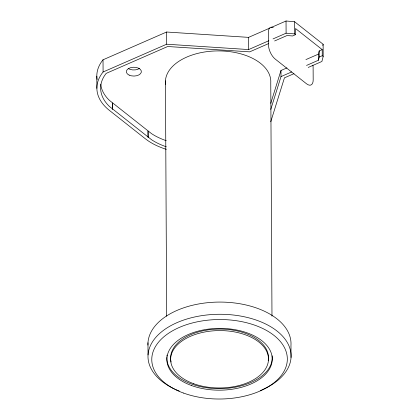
<?xml version="1.0" encoding="UTF-8"?>
<svg xmlns="http://www.w3.org/2000/svg" width="420" height="420" viewBox="0 0 420 420"><rect width="100%" height="100%" fill="white"/><g stroke="black" fill="none" stroke-linecap="round" stroke-linejoin="round"><path stroke-width="0.63" d="M306.537 65.441L318.413 60.249L318.381 54.154L319.2 50.946L322.224 49.623L322.256 55.724L323.185 56.453L321.904 61.472L308.228 67.447M318.413 60.249L319.231 57.041L319.2 50.946M322.802 45.512L323.122 44.258L294.583 21.725L286.036 21L271.173 27.494M270.748 103.304L280.98 70.497L286.913 67.904M270.779 109.405L281.012 76.592L280.98 70.497M270.743 121.79L284.445 77.837L293.958 73.684M97.109 79.543A63.992 37.522 -0.3 0 1 103.026 59.798L166.583 32.02L248.577 37.37L269.981 28.014M166.341 149.336A63.992 37.522 -0.3 0 1 145.215 138.673L109.415 110.402A63.992 37.522 -0.3 0 1 103.089 71.993L166.651 44.215L248.64 49.565L268.858 40.73M273.021 38.913L286.099 33.196L294.651 33.92L295.575 34.65L292.551 35.973L287.086 35.511L274.617 40.96M268.679 43.554L249.685 51.854L167.69 46.51L106.155 73.395L104.38 75.868A60.223 35.312 -0.3 0 0 109.421 106.449L151.662 139.808A60.223 35.312 -0.3 0 0 166.283 146.785M305.912 59.598L318.381 54.154M319.231 57.041L322.256 55.724M281.012 76.592L291.695 71.925M100.721 84.152A60.223 35.312 -0.3 0 0 109.389 100.349L151.631 133.712A60.223 35.312 -0.3 0 0 166.252 140.684M322.224 49.623L295.544 28.55L295.575 34.65M323.122 44.258L323.185 56.453M294.583 21.725L294.651 33.92M291.034 357.514L290.971 345.319A71.547 41.953 -0.3 0 0 220.08 302.075A71.547 41.953 -0.3 0 0 147.94 345.093M286.036 21L286.099 33.196M271.981 316.134L270.764 82.761A52.7 30.902 -0.3 0 0 217.072 50.92A52.7 30.902 -0.3 0 0 165.553 84.326M248.577 37.37L248.64 49.565M166.583 32.02L166.651 44.215M165.438 80.866L166.672 316.202M148.134 131.198L148.166 137.293M147.977 131.077L148.008 137.177M147.971 342.741L148.04 354.937M112.628 103.163L112.66 109.258M112.481 103.042L112.513 109.137M103.026 59.798L103.089 71.993M96.815 76.172L96.878 88.368M139.713 68.282A7.529 4.415 -0.3 0 1 128.179 68.497M174.594 389.025A71.547 41.953 -0.3 0 1 167.885 327.374A71.547 41.953 -0.3 0 1 273.252 328.325A71.547 41.953 -0.3 0 1 262.07 389.812M261.482 390.07A71.547 41.953 -0.3 0 1 260.29 390.569M179.282 391.046A71.547 41.953 -0.3 0 1 175.739 389.55M272.155 355.808A52.7 30.902 -0.3 0 1 220.573 388.642A52.7 30.902 -0.3 0 1 166.856 357.378M166.929 356.223A52.7 30.902 -0.3 0 1 167.076 355.073M170.688 359.447A48.925 28.691 -0.3 0 1 220.784 329.065A48.925 28.691 -0.3 0 1 268.207 360.56M171.119 362.003A48.925 28.691 -0.3 0 1 170.756 360.087M273.294 27.494A11.293 5.413 66.4 0 0 268.364 32.403L268.427 44.599A11.293 5.413 66.4 0 0 275.189 59.047L306.516 83.785A11.293 5.413 66.4 0 0 313.183 79.942L313.115 67.741A11.293 5.413 66.4 0 0 312.874 65.195M129.166 75.122A7.529 4.415 -0.3 0 0 141.298 72.277A7.529 4.415 -0.3 0 0 131.098 67.552A7.529 4.415 -0.3 0 0 129.166 75.122M183.54 393.068A67.778 39.742 -0.3 0 0 287.285 360.497A67.778 39.742 -0.3 0 0 187.834 324.261A67.778 39.742 -0.3 0 0 183.54 393.068M191.552 385.55A52.7 30.902 -0.3 0 0 272.213 360.224A52.7 30.902 -0.3 0 0 194.891 332.052A52.7 30.902 -0.3 0 0 191.552 385.55M193.557 383.67A48.925 28.691 -0.3 0 0 268.448 360.155A48.925 28.691 -0.3 0 0 196.655 334A48.925 28.691 -0.3 0 0 193.557 383.67"/></g></svg>
